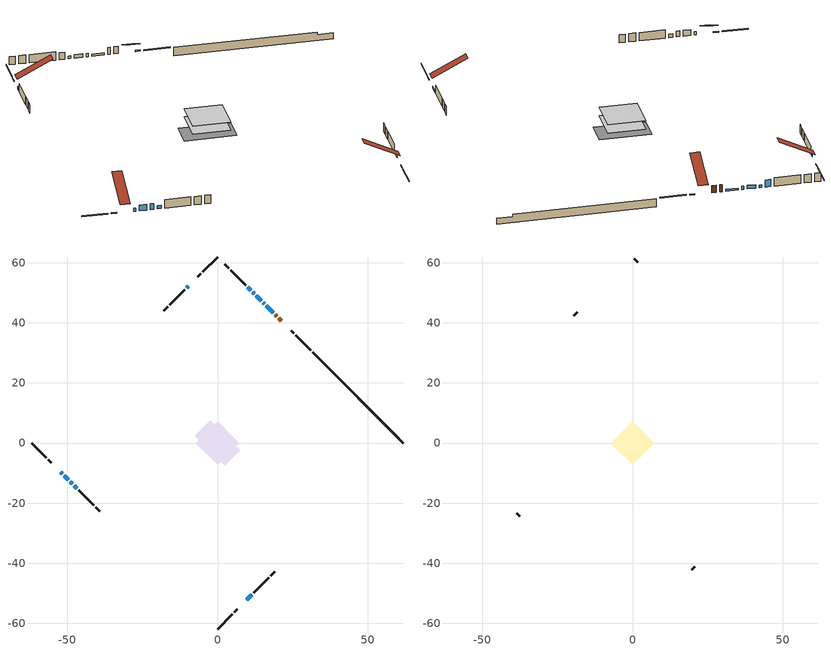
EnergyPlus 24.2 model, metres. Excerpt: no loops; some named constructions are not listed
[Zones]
conditioned space
 floor adiabatic (AdiabaticFloorConstruction): -7.16,0 0,7.16 7.16,0 0,-7.16 z0.46
 floor foundation (Slab1 construction): -7.54,2.37 -2.37,7.54 7.54,-2.37 2.37,-7.54 z-1.98
 wall outside (RimJoist1 construction): 0,-61.89 4.98,-56.92 / -61.89,0 -56.92,-4.98 / 0,61.89 -4.98,56.92 / 31.06,30.83 26.08,35.81 z0.46:0.76
 wall outside (RimJoist2 construction): 5.64,-56.26 6.6,-55.3 / -56.26,-5.64 -55.3,-6.6 / -5.64,56.26 -6.6,55.3 / 25.43,36.47 24.47,37.43 z0.46:0.76
 wall outside (AdiabaticWallConstruction 1): 21.26,40.63 20.36,41.54 / 19.7,42.19 19.25,42.64 z0.46:2.49
 wall outside (AdiabaticWallConstruction): -52.09,-9.8 -51.7,-10.2 / -9.8,52.09 -10.2,51.7 / 15.56,46.33 15.17,46.73 z0.46:1.38; 18.59,43.3 16.22,45.68 / 9.8,-52.09 11.39,-50.51 z0.46:1.02; 14.51,47.38 12.93,48.97 z0.46:1.48; 12.27,49.62 11.77,50.13 z0.46:1.17; -51.04,-10.85 -49.6,-12.29 / -48.95,-12.95 -48.3,-13.6 z0.46:2.14; -47.64,-14.25 -46.85,-15.04 z0.46:1.43; 11.11,50.78 10.03,51.86 z0.46:2.49
 wall outside (Wall1 construction): 12.04,-49.85 17.01,-44.88 / -46.19,-15.7 -41.22,-20.67 / -10.85,51.04 -15.82,46.07 / 9.38,52.52 4.41,57.49 z0.46:2.9
 wall outside (Wall2 construction): 17.67,-44.22 19,-42.9 / -40.57,-21.33 -39.24,-22.65 / -16.48,45.41 -17.81,44.09 / 3.75,58.14 2.42,59.47 z0.46:2.9
 wall foundation (FoundationWall1 construction): 31.72,30.17,-1.98 31.72,30.17,0.46 58.88,3.02,0.46 58.88,3.02,-0.27 61.89,0,-0.27 61.89,0,-1.98
 window (WindowConstruction 6): -52.09,-9.8 -51.7,-10.2 z0.46:1.37
 window (WindowConstruction 8): -9.8,52.09 -10.2,51.7 z0.46:1.37
 window (WindowConstruction 9): 18.59,43.3 16.22,45.67 z0.46:1.02
 window (WindowConstruction 10): 9.8,-52.09 11.38,-50.51 z0.46:1.02
 window (WindowConstruction 7): 15.56,46.33 15.17,46.73 z0.46:1.37
 window (WindowConstruction): 14.51,47.38 12.93,48.96 z0.46:1.47
 window (WindowConstruction 1): 12.27,49.62 11.77,50.12 z0.46:1.17
 window (WindowConstruction 2): -51.04,-10.85 -49.6,-12.29 z0.46:2.14
 window (WindowConstruction 3): -48.95,-12.95 -48.3,-13.59 z0.46:2.14
 window (WindowConstruction 4): -47.64,-14.25 -46.85,-15.04 z0.46:1.43
 window (WindowConstruction 5): 11.11,50.78 10.03,51.86 z0.46:2.49
 door (Door): 21.26,40.63 20.36,41.54 z0.46:2.49
 door (Door 1): 19.7,42.19 19.25,42.64 z0.46:2.49
 ceiling adiabatic (AdiabaticFloorConstruction): 0,-7.16 7.16,0 0,7.16 -7.16,0 z0.46
attic - vented
 floor to conditioned space (Floor1 construction Reversed): -7.16,0 0,7.16 7.16,0 0,-7.16 z2.9
 wall outside (Wall3 construction): 19.65,-42.24 20.76,-41.13 / -38.58,-23.31 -37.47,-24.42 / -18.46,43.43 -19.57,42.32 / 1.77,60.13 0.66,61.24 z0.46:2.9
 roof outside (Roof1 construction): 9.15,-52.75,2.9 2.37,-45.98,7.69 0.48,-47.87,7.69 7.25,-54.64,2.9; -52.75,-9.15,2.9 -45.98,-2.37,7.69 -47.87,-0.48,7.69 -54.64,-7.25,2.9; -9.15,52.75,2.9 -2.37,45.98,7.69 -0.48,47.87,7.69 -7.25,54.64,2.9; 21.92,39.98,2.9 15.14,33.2,7.69 17.04,31.31,7.69 23.81,38.08,2.9
[Material] Roughness=Rough; Thermal Absorptance=0.9
Name | Thickness {m} | Conductivity {W/m-K} | Density {kg/m3} | Specific Heat {J/kg-K} | Solar Absorptance | Visible Absorptance
ceiling loosefill ins | 0.254 | 0.0480833 | 16.02 | 1046.75 | 0.7 | 0.7
ceiling stud and cavity | 0.1397 | 0.264455 | 65.682 | 1177.47 | 0.7 | 0.7
gypsum board | 0.0127 | 0.160291 | 801 | 837.4 | 0.6 | 0.6
[Construction]
Floor1 construction: ceiling loosefill ins, ceiling stud and cavity, gypsum board
[Schedule:Day:Interval]
interior lighting schedule day: No, 01:00, 0.108182, 04:00, 0.0901515, 05:00, 0.0991667, 06:00, 0.162273, 07:00, 0.270455, 08:00, 0.342576, 10:00, 0.369621, 11:00, 0.351591, 12:00, 0.333561, 13:00, 0.324545, 14:00, 0.31553, 15:00, 0.333561, 16:00, 0.369621, 17:00, 0.450758, 18:00, 0.585985, 19:00, 0.775303, 20:00, 0.955606, 21:00, 0.991667, 22:00, 0.712197, 23:00, 0.360606, 24:00, 0.162273
interior lighting schedule day 1: No, 01:00, 0.100909, 04:00, 0.0840909, 05:00, 0.0925, 06:00, 0.151364, 07:00, 0.252273, 08:00, 0.319545, 10:00, 0.344773, 11:00, 0.327955, 12:00, 0.311136, 13:00, 0.302727, 14:00, 0.294318, 15:00, 0.311136, 16:00, 0.344773, 17:00, 0.420455, 18:00, 0.546591, 19:00, 0.723182, 20:00, 0.891364, 21:00, 0.925, 22:00, 0.664318, 23:00, 0.336364, 24:00, 0.151364
interior lighting schedule day 2: No, 01:00, 0.0927273, 04:00, 0.0772727, 05:00, 0.085, 06:00, 0.139091, 07:00, 0.231818, 08:00, 0.293636, 10:00, 0.316818, 11:00, 0.301364, 12:00, 0.285909, 13:00, 0.278182, 14:00, 0.270455, 15:00, 0.285909, 16:00, 0.316818, 17:00, 0.386364, 18:00, 0.502273, 19:00, 0.664545, 20:00, 0.819091, 21:00, 0.85, 22:00, 0.610455, 23:00, 0.309091, 24:00, 0.139091
interior lighting schedule day 3: No, 01:00, 0.0845455, 04:00, 0.0704545, 05:00, 0.0775, 06:00, 0.126818, 07:00, 0.211364, 08:00, 0.267727, 10:00, 0.288864, 11:00, 0.274773, 12:00, 0.260682, 13:00, 0.253636, 14:00, 0.246591, 15:00, 0.260682, 16:00, 0.288864, 17:00, 0.352273, 18:00, 0.457955, 19:00, 0.605909, 20:00, 0.746818, 21:00, 0.775, 22:00, 0.556591, 23:00, 0.281818, 24:00, 0.126818
interior lighting schedule day 4: No, 01:00, 0.0763636, 04:00, 0.0636364, 05:00, 0.07, 06:00, 0.114545, 07:00, 0.190909, 08:00, 0.241818, 10:00, 0.260909, 11:00, 0.248182, 12:00, 0.235455, 13:00, 0.229091, 14:00, 0.222727, 15:00, 0.235455, 16:00, 0.260909, 17:00, 0.318182, 18:00, 0.413636, 19:00, 0.547273, 20:00, 0.674545, 21:00, 0.7, 22:00, 0.502727, 23:00, 0.254545, 24:00, 0.114545
interior lighting schedule day 5: No, 01:00, 0.0727273, 04:00, 0.0606061, 05:00, 0.0666667, 06:00, 0.109091, 07:00, 0.181818, 08:00, 0.230303, 10:00, 0.248485, 11:00, 0.236364, 12:00, 0.224242, 13:00, 0.218182, 14:00, 0.212121, 15:00, 0.224242, 16:00, 0.248485, 17:00, 0.30303, 18:00, 0.393939, 19:00, 0.521212, 20:00, 0.642424, 21:00, 0.666667, 22:00, 0.478788, 23:00, 0.242424, 24:00, 0.109091
interior lighting schedule day 6: No, 01:00, 0.0745455, 04:00, 0.0621212, 05:00, 0.0683333, 06:00, 0.111818, 07:00, 0.186364, 08:00, 0.236061, 10:00, 0.254697, 11:00, 0.242273, 12:00, 0.229848, 13:00, 0.223636, 14:00, 0.217424, 15:00, 0.229848, 16:00, 0.254697, 17:00, 0.310606, 18:00, 0.403788, 19:00, 0.534242, 20:00, 0.658485, 21:00, 0.683333, 22:00, 0.490758, 23:00, 0.248485, 24:00, 0.111818
interior lighting schedule day 7: No, 01:00, 0.08, 04:00, 0.0666667, 05:00, 0.0733333, 06:00, 0.12, 07:00, 0.2, 08:00, 0.253333, 10:00, 0.273333, 11:00, 0.26, 12:00, 0.246667, 13:00, 0.24, 14:00, 0.233333, 15:00, 0.246667, 16:00, 0.273333, 17:00, 0.333333, 18:00, 0.433333, 19:00, 0.573333, 20:00, 0.706667, 21:00, 0.733333, 22:00, 0.526667, 23:00, 0.266667, 24:00, 0.12
interior lighting schedule day 8: No, 01:00, 0.0890909, 04:00, 0.0742424, 05:00, 0.0816667, 06:00, 0.133636, 07:00, 0.222727, 08:00, 0.282121, 10:00, 0.304394, 11:00, 0.289545, 12:00, 0.274697, 13:00, 0.267273, 14:00, 0.259848, 15:00, 0.274697, 16:00, 0.304394, 17:00, 0.371212, 18:00, 0.482576, 19:00, 0.638485, 20:00, 0.78697, 21:00, 0.816667, 22:00, 0.586515, 23:00, 0.29697, 24:00, 0.133636
interior lighting schedule day 9: No, 01:00, 0.0972727, 04:00, 0.0810606, 05:00, 0.0891667, 06:00, 0.145909, 07:00, 0.243182, 08:00, 0.30803, 10:00, 0.332348, 11:00, 0.316136, 12:00, 0.299924, 13:00, 0.291818, 14:00, 0.283712, 15:00, 0.299924, 16:00, 0.332348, 17:00, 0.405303, 18:00, 0.526894, 19:00, 0.697121, 20:00, 0.859242, 21:00, 0.891667, 22:00, 0.640379, 23:00, 0.324242, 24:00, 0.145909
interior lighting schedule day 10: No, 01:00, 0.105455, 04:00, 0.0878788, 05:00, 0.0966667, 06:00, 0.158182, 07:00, 0.263636, 08:00, 0.333939, 10:00, 0.360303, 11:00, 0.342727, 12:00, 0.325152, 13:00, 0.316364, 14:00, 0.307576, 15:00, 0.325152, 16:00, 0.360303, 17:00, 0.439394, 18:00, 0.571212, 19:00, 0.755758, 20:00, 0.931515, 21:00, 0.966667, 22:00, 0.694242, 23:00, 0.351515, 24:00, 0.158182
interior lighting schedule day 11: No, 01:00, 0.109091, 04:00, 0.0909091, 05:00, 0.1, 06:00, 0.163636, 07:00, 0.272727, 08:00, 0.345455, 10:00, 0.372727, 11:00, 0.354545, 12:00, 0.336364, 13:00, 0.327273, 14:00, 0.318182, 15:00, 0.336364, 16:00, 0.372727, 17:00, 0.454545, 18:00, 0.590909, 19:00, 0.781818, 20:00, 0.963636, 21:00, 1, 22:00, 0.718182, 23:00, 0.363636, 24:00, 0.163636
interior lighting schedule default day; occupants schedule default day; clothes dryer schedule default day; cooking range schedule default day; mech vent bath fan 0 schedule default day; misc plug loads schedule default day; general water use schedule default day; heating setpoint default day; cooling setpoint default day; clothes dryer exhaust 0 schedule default day; cooling season schedule day; cooling season schedule day 2; cooling season schedule default day; exterior lighting schedule default day; natural vent schedule default day: No, 24:00, 0
occupants schedule day: No, 05:00, 0.426829, 06:00, 0.719512, 07:00, 1, 08:00, 0.670732, 09:00, 0.329268, 14:00, 0.170732, 15:00, 0.231707, 16:00, 0.329268, 17:00, 0.5, 18:00, 0.670732, 19:00, 0.829268, 21:00, 1, 22:00, 0.853659, 23:00, 0.646341, 24:00, 0.426829
clothes dryer schedule day; clothes dryer exhaust 0 schedule day: No, 01:00, 0.123457, 02:00, 0.0740741, 03:00, 0.0493827, 04:00, 0.0246914, 05:00, 0.0493827, 06:00, 0.0740741, 07:00, 0.197531, 08:00, 0.395062, 09:00, 0.592593, 10:00, 0.839506, 11:00, 0.962963, 12:00, 1, 13:00, 0.91358, 14:00, 0.82716, 15:00, 0.716049, 16:00, 0.753086, 17:00, 0.679012, 18:00, 0.666667, 20:00, 0.62963, 21:00, 0.641975, 22:00, 0.666667, 23:00, 0.54321, 24:00, 0.296296
cooking range schedule day: No, 05:00, 0.0597015, 06:00, 0.11194, 07:00, 0.171642, 08:00, 0.291045, 11:00, 0.343284, 12:00, 0.402985, 13:00, 0.462687, 14:00, 0.343284, 15:00, 0.291045, 16:00, 0.402985, 17:00, 0.567164, 18:00, 1, 19:00, 0.850746, 20:00, 0.432836, 21:00, 0.291045, 22:00, 0.231343, 23:00, 0.171642, 24:00, 0.11194
mech vent bath fan 0 schedule day: No, 07:00, 0, 08:00, 1, 09:00, 0.2, 24:00, 0
misc plug loads schedule day: No, 06:00, 0.705882, 07:00, 0.745098, 08:00, 0.803922, 15:00, 0.823529, 16:00, 0.862745, 17:00, 0.921569, 18:00, 0.980392, 19:00, 1, 20:00, 0.980392, 21:00, 0.941176, 22:00, 0.862745, 23:00, 0.784314, 24:00, 0.72549
general water use schedule day: No, 01:00, 0.315068, 03:00, 0.287671, 04:00, 0.342466, 05:00, 0.369863, 06:00, 0.520548, 07:00, 0.60274, 08:00, 0.534247, 10:00, 0.506849, 11:00, 0.465753, 14:00, 0.479452, 15:00, 0.534247, 16:00, 0.589041, 17:00, 0.69863, 18:00, 0.876712, 19:00, 0.890411, 20:00, 0.986301, 21:00, 1, 22:00, 0.863014, 23:00, 0.616438, 24:00, 0.465753
heating setpoint day: No, 07:00, 18, 23:00, 21, 24:00, 18
cooling setpoint day: No, 24:00, 25
cooling season schedule day 1: No, 24:00, 1
exterior lighting schedule day: No, 01:00, 0.566667, 03:00, 0.524167, 05:00, 0.495833, 06:00, 0.5525, 07:00, 0.623333, 08:00, 0.580833, 09:00, 0.439167, 10:00, 0.354167, 12:00, 0.34, 13:00, 0.354167, 14:00, 0.396667, 15:00, 0.425, 16:00, 0.495833, 17:00, 0.623333, 18:00, 0.793333, 19:00, 0.906667, 20:00, 0.963333, 21:00, 0.991667, 22:00, 0.920833, 23:00, 0.793333, 24:00, 0.665833
exterior lighting schedule day 1: No, 01:00, 0.528571, 03:00, 0.488929, 05:00, 0.4625, 06:00, 0.515357, 07:00, 0.581429, 08:00, 0.541786, 09:00, 0.409643, 10:00, 0.330357, 12:00, 0.317143, 13:00, 0.330357, 14:00, 0.37, 15:00, 0.396429, 16:00, 0.4625, 17:00, 0.581429, 18:00, 0.74, 19:00, 0.845714, 20:00, 0.898571, 21:00, 0.925, 22:00, 0.858929, 23:00, 0.74, 24:00, 0.621071
exterior lighting schedule day 10: No, 01:00, 0.552381, 03:00, 0.510952, 05:00, 0.483333, 06:00, 0.538571, 07:00, 0.607619, 08:00, 0.56619, 09:00, 0.428095, 10:00, 0.345238, 12:00, 0.331429, 13:00, 0.345238, 14:00, 0.386667, 15:00, 0.414286, 16:00, 0.483333, 17:00, 0.607619, 18:00, 0.773333, 19:00, 0.88381, 20:00, 0.939048, 21:00, 0.966667, 22:00, 0.897619, 23:00, 0.773333, 24:00, 0.649048
exterior lighting schedule day 11: No, 01:00, 0.571429, 03:00, 0.528571, 05:00, 0.5, 06:00, 0.557143, 07:00, 0.628571, 08:00, 0.585714, 09:00, 0.442857, 10:00, 0.357143, 12:00, 0.342857, 13:00, 0.357143, 14:00, 0.4, 15:00, 0.428571, 16:00, 0.5, 17:00, 0.628571, 18:00, 0.8, 19:00, 0.914286, 20:00, 0.971429, 21:00, 1, 22:00, 0.928571, 23:00, 0.8, 24:00, 0.671429
exterior lighting schedule day 2: No, 01:00, 0.485714, 03:00, 0.449286, 05:00, 0.425, 06:00, 0.473571, 07:00, 0.534286, 08:00, 0.497857, 09:00, 0.376429, 10:00, 0.303571, 12:00, 0.291429, 13:00, 0.303571, 14:00, 0.34, 15:00, 0.364286, 16:00, 0.425, 17:00, 0.534286, 18:00, 0.68, 19:00, 0.777143, 20:00, 0.825714, 21:00, 0.85, 22:00, 0.789286, 23:00, 0.68, 24:00, 0.570714
exterior lighting schedule day 3: No, 01:00, 0.442857, 03:00, 0.409643, 05:00, 0.3875, 06:00, 0.431786, 07:00, 0.487143, 08:00, 0.453929, 09:00, 0.343214, 10:00, 0.276786, 12:00, 0.265714, 13:00, 0.276786, 14:00, 0.31, 15:00, 0.332143, 16:00, 0.3875, 17:00, 0.487143, 18:00, 0.62, 19:00, 0.708571, 20:00, 0.752857, 21:00, 0.775, 22:00, 0.719643, 23:00, 0.62, 24:00, 0.520357
exterior lighting schedule day 4: No, 01:00, 0.4, 03:00, 0.37, 05:00, 0.35, 06:00, 0.39, 07:00, 0.44, 08:00, 0.41, 09:00, 0.31, 10:00, 0.25, 12:00, 0.24, 13:00, 0.25, 14:00, 0.28, 15:00, 0.3, 16:00, 0.35, 17:00, 0.44, 18:00, 0.56, 19:00, 0.64, 20:00, 0.68, 21:00, 0.7, 22:00, 0.65, 23:00, 0.56, 24:00, 0.47
exterior lighting schedule day 5: No, 01:00, 0.380952, 03:00, 0.352381, 05:00, 0.333333, 06:00, 0.371429, 07:00, 0.419048, 08:00, 0.390476, 09:00, 0.295238, 10:00, 0.238095, 12:00, 0.228571, 13:00, 0.238095, 14:00, 0.266667, 15:00, 0.285714, 16:00, 0.333333, 17:00, 0.419048, 18:00, 0.533333, 19:00, 0.609524, 20:00, 0.647619, 21:00, 0.666667, 22:00, 0.619048, 23:00, 0.533333, 24:00, 0.447619
exterior lighting schedule day 6: No, 01:00, 0.390476, 03:00, 0.36119, 05:00, 0.341667, 06:00, 0.380714, 07:00, 0.429524, 08:00, 0.400238, 09:00, 0.302619, 10:00, 0.244048, 12:00, 0.234286, 13:00, 0.244048, 14:00, 0.273333, 15:00, 0.292857, 16:00, 0.341667, 17:00, 0.429524, 18:00, 0.546667, 19:00, 0.624762, 20:00, 0.66381, 21:00, 0.683333, 22:00, 0.634524, 23:00, 0.546667, 24:00, 0.45881
exterior lighting schedule day 7: No, 01:00, 0.419048, 03:00, 0.387619, 05:00, 0.366667, 06:00, 0.408571, 07:00, 0.460952, 08:00, 0.429524, 09:00, 0.324762, 10:00, 0.261905, 12:00, 0.251429, 13:00, 0.261905, 14:00, 0.293333, 15:00, 0.314286, 16:00, 0.366667, 17:00, 0.460952, 18:00, 0.586667, 19:00, 0.670476, 20:00, 0.712381, 21:00, 0.733333, 22:00, 0.680952, 23:00, 0.586667, 24:00, 0.492381
exterior lighting schedule day 8: No, 01:00, 0.466667, 03:00, 0.431667, 05:00, 0.408333, 06:00, 0.455, 07:00, 0.513333, 08:00, 0.478333, 09:00, 0.361667, 10:00, 0.291667, 12:00, 0.28, 13:00, 0.291667, 14:00, 0.326667, 15:00, 0.35, 16:00, 0.408333, 17:00, 0.513333, 18:00, 0.653333, 19:00, 0.746667, 20:00, 0.793333, 21:00, 0.816667, 22:00, 0.758333, 23:00, 0.653333, 24:00, 0.548333
exterior lighting schedule day 9: No, 01:00, 0.509524, 03:00, 0.47131, 05:00, 0.445833, 06:00, 0.496786, 07:00, 0.560476, 08:00, 0.522262, 09:00, 0.394881, 10:00, 0.318452, 12:00, 0.305714, 13:00, 0.318452, 14:00, 0.356667, 15:00, 0.382143, 16:00, 0.445833, 17:00, 0.560476, 18:00, 0.713333, 19:00, 0.815238, 20:00, 0.86619, 21:00, 0.891667, 22:00, 0.827976, 23:00, 0.713333, 24:00, 0.59869
[Schedule:Week:Daily]
heating setpoint Week Rule - Jan1-Dec31: heating setpoint day, heating setpoint day, heating setpoint day, heating setpoint day, heating setpoint day, heating setpoint day, heating setpoint day, heating setpoint default day, heating setpoint default day, heating setpoint default day, heating setpoint default day, heating setpoint default day
exterior lighting schedule Week Rule - Oct7-Oct27: exterior lighting schedule day 9, exterior lighting schedule day 9, exterior lighting schedule day 9, exterior lighting schedule day 9, exterior lighting schedule day 9, exterior lighting schedule day 9, exterior lighting schedule day 9, exterior lighting schedule default day, exterior lighting schedule default day, exterior lighting schedule default day, exterior lighting schedule default day, exterior lighting schedule default day
exterior lighting schedule Week Rule - Oct28-Nov3: exterior lighting schedule day 9, exterior lighting schedule day 9, exterior lighting schedule day 9, exterior lighting schedule day 9, exterior lighting schedule day 10, exterior lighting schedule day 10, exterior lighting schedule day 10, exterior lighting schedule default day, exterior lighting schedule default day, exterior lighting schedule default day, exterior lighting schedule default day, exterior lighting schedule default day
exterior lighting schedule Week Rule - Nov4-Nov24: exterior lighting schedule day 10, exterior lighting schedule day 10, exterior lighting schedule day 10, exterior lighting schedule day 10, exterior lighting schedule day 10, exterior lighting schedule day 10, exterior lighting schedule day 10, exterior lighting schedule default day, exterior lighting schedule default day, exterior lighting schedule default day, exterior lighting schedule default day, exterior lighting schedule default day
exterior lighting schedule Week Rule - Nov25-Dec1: exterior lighting schedule day 10, exterior lighting schedule day 10, exterior lighting schedule day 10, exterior lighting schedule day 10, exterior lighting schedule day 10, exterior lighting schedule day 10, exterior lighting schedule day 11, exterior lighting schedule default day, exterior lighting schedule default day, exterior lighting schedule default day, exterior lighting schedule default day, exterior lighting schedule default day
exterior lighting schedule Week Rule - Dec2-Dec31: exterior lighting schedule day 11, exterior lighting schedule day 11, exterior lighting schedule day 11, exterior lighting schedule day 11, exterior lighting schedule day 11, exterior lighting schedule day 11, exterior lighting schedule day 11, exterior lighting schedule default day, exterior lighting schedule default day, exterior lighting schedule default day, exterior lighting schedule default day, exterior lighting schedule default day
natural vent schedule Week Rule - Jan1-Dec31: natural vent schedule default day, natural vent schedule default day, natural vent schedule default day, natural vent schedule default day, natural vent schedule default day, natural vent schedule default day, natural vent schedule default day, natural vent schedule default day, natural vent schedule default day, natural vent schedule default day, natural vent schedule default day, natural vent schedule default day
